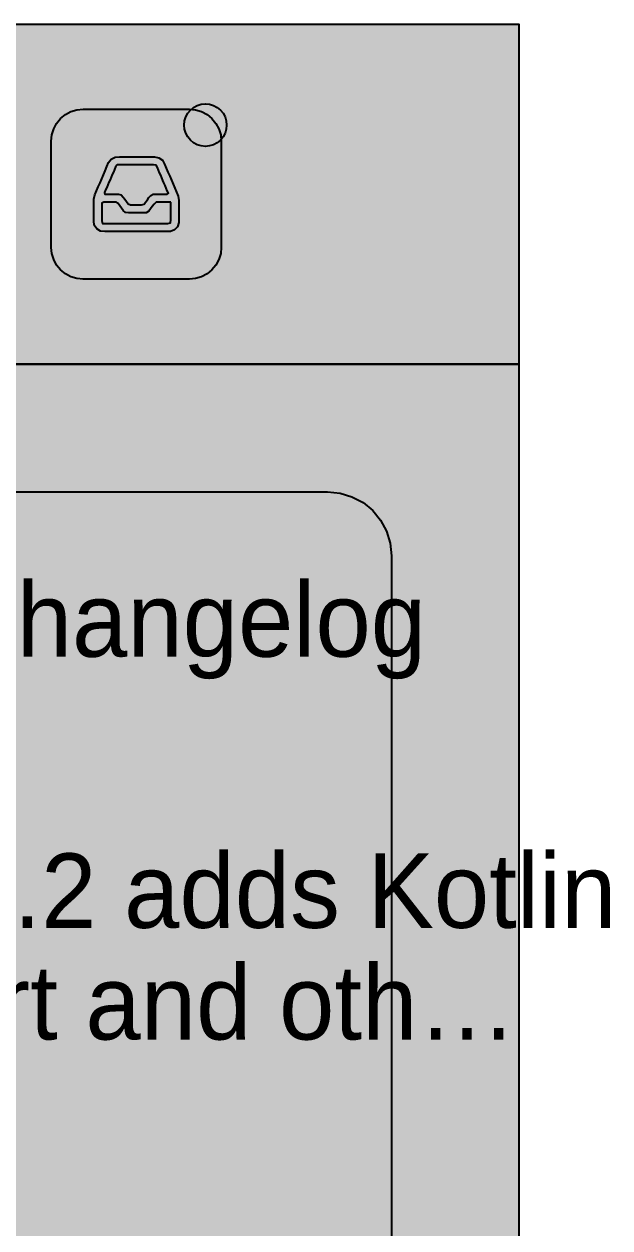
# Model space of a CAD drawing. Extents: x 0 to 2255, y 1 to 8699.
# Drawn here: x 1186.9 to 1297.1, y 8472.6 to 8699 of the extents above; entities that cross this region are included whole.
import ezdxf

# ---------------------------------------------------------------- set-up
doc = ezdxf.new("R2010")
doc.units = 0

msp = doc.modelspace()

# ---------------------------------------------------------------- hatches: boundary and pattern name
at = {"true_color": 0x0d1117}
for points in [[(0, 8699), (1280, 8699), (1280, 0.77), (0, 0.77)], [(0, 8635), (1280, 8635), (1280, 0.77), (0, 0.77)], [(1040.03, 8611), (1244, 8611), (1244, 8611), (1246.34, 8610.77), (1248.59, 8610.09), (1250.67, 8608.98), (1252.49, 8607.49), (1253.98, 8605.67), (1255.09, 8603.59), (1255.77, 8601.34), (1256, 8599), (1256, 8252), (1256, 8252), (1255.77, 8249.66), (1255.09, 8247.41), (1253.98, 8245.33), (1252.49, 8243.51), (1250.67, 8242.02), (1248.59, 8240.91), (1246.34, 8240.23), (1244, 8240), (1040.03, 8240), (1040.03, 8240), (1037.69, 8240.23), (1035.44, 8240.91), (1033.37, 8242.02), (1031.55, 8243.51), (1030.06, 8245.33), (1028.95, 8247.41), (1028.26, 8249.66), (1028.03, 8252), (1028.03, 8599), (1028.03, 8599), (1028.26, 8601.34), (1028.95, 8603.59), (1030.06, 8605.67), (1031.55, 8607.49), (1033.37, 8608.98), (1035.44, 8610.09), (1037.69, 8610.77), (1040.03, 8611)]]:
    msp.add_hatch(color=256, dxfattribs=at).paths.add_polyline_path(points, flags=0)
at = {"true_color": 0x010409}
for points in [[(0, 8699), (1280, 8699), (1280, 8635), (0, 8635)], [(0, 8635), (1280, 8635), (1280, 0.77), (0, 0.77)]]:
    msp.add_hatch(color=256, dxfattribs=at).paths.add_polyline_path(points, flags=0)
at = {"true_color": 0x4493f8}
msp.add_hatch(color=256, dxfattribs=at).paths.add_polyline_path([(1221, 8684), (1221, 8684), (1221, 8684), (1221.78, 8683.92), (1222.53, 8683.7), (1223.22, 8683.33), (1223.83, 8682.83), (1224.33, 8682.22), (1224.7, 8681.53), (1224.92, 8680.78), (1225, 8680), (1225, 8680), (1225, 8680), (1224.92, 8679.22), (1224.7, 8678.47), (1224.33, 8677.78), (1223.83, 8677.17), (1223.22, 8676.67), (1222.53, 8676.3), (1221.78, 8676.08), (1221, 8676), (1221, 8676), (1221, 8676), (1220.22, 8676.08), (1219.47, 8676.3), (1218.78, 8676.67), (1218.17, 8677.17), (1217.67, 8677.78), (1217.3, 8678.47), (1217.08, 8679.22), (1217, 8680), (1217, 8680), (1217, 8680), (1217.08, 8680.78), (1217.3, 8681.53), (1217.67, 8682.22), (1218.17, 8682.83), (1218.78, 8683.33), (1219.47, 8683.7), (1220.22, 8683.92), (1221, 8684)], flags=0)
at = {"true_color": 0x9198a1}
h = msp.add_hatch(color=256, dxfattribs=at)
h.paths.add_polyline_path([(1202.8, 8672.94), (1203.29, 8673.6), (1204.02, 8673.96), (1204.84, 8674), (1205.67, 8674), (1206.49, 8674), (1207.32, 8674), (1208.14, 8674), (1208.97, 8674), (1209.79, 8674), (1210.62, 8674), (1211.44, 8674), (1212.25, 8673.87), (1212.91, 8673.4), (1213.31, 8672.68), (1213.64, 8671.92), (1213.96, 8671.16), (1214.29, 8670.41), (1214.61, 8669.65), (1214.94, 8668.89), (1215.26, 8668.13), (1215.59, 8667.37), (1215.91, 8666.61), (1216, 8665.8), (1216, 8664.98), (1216, 8664.16), (1216, 8663.33), (1216, 8662.51), (1216, 8661.68), (1215.78, 8660.89), (1215.22, 8660.29), (1214.46, 8660.01), (1213.63, 8660), (1212.81, 8660), (1211.98, 8660), (1211.16, 8660), (1210.33, 8660), (1209.51, 8660), (1208.68, 8660), (1207.86, 8660), (1207.03, 8660), (1206.21, 8660), (1205.38, 8660), (1204.56, 8660), (1203.73, 8660), (1202.91, 8660), (1202.09, 8660), (1201.27, 8660.07), (1200.56, 8660.47), (1200.1, 8661.15), (1200, 8661.96), (1200, 8662.79), (1200, 8663.61), (1200, 8664.44), (1200, 8665.26), (1200, 8666.09), (1200.2, 8666.88), (1200.53, 8667.63), (1200.85, 8668.39), (1201.18, 8669.15), (1201.5, 8669.91), (1201.83, 8670.67), (1202.15, 8671.42), (1202.48, 8672.18), (1202.8, 8672.94)], flags=0)
h.paths.add_polyline_path([(1204.41, 8672.5), (1204.09, 8672.13), (1203.88, 8671.65), (1203.68, 8671.17), (1203.47, 8670.69), (1203.26, 8670.21), (1203.06, 8669.73), (1202.85, 8669.25), (1202.64, 8668.77), (1202.44, 8668.28), (1202.23, 8667.8), (1202.02, 8667.32), (1202.06, 8667), (1202.58, 8667), (1203.11, 8667), (1203.63, 8667), (1204.16, 8667), (1204.68, 8667), (1205.18, 8666.87), (1205.52, 8666.47), (1205.83, 8666.06), (1206.15, 8665.64), (1206.46, 8665.22), (1206.88, 8665), (1207.4, 8665), (1207.92, 8665), (1208.45, 8665), (1208.97, 8665), (1209.45, 8665.1), (1209.76, 8665.52), (1210.08, 8665.93), (1210.39, 8666.35), (1210.71, 8666.77), (1211.17, 8667), (1211.69, 8667), (1212.22, 8667), (1212.74, 8667), (1213.26, 8667), (1213.79, 8667), (1214.04, 8667.18), (1213.83, 8667.66), (1213.62, 8668.14), (1213.42, 8668.63), (1213.21, 8669.11), (1213, 8669.59), (1212.8, 8670.07), (1212.59, 8670.55), (1212.38, 8671.03), (1212.18, 8671.51), (1211.97, 8672), (1211.73, 8672.46), (1211.22, 8672.5), (1210.69, 8672.5), (1210.17, 8672.5), (1209.65, 8672.5), (1209.12, 8672.5), (1208.6, 8672.5), (1208.08, 8672.5), (1207.55, 8672.5), (1207.03, 8672.5), (1206.5, 8672.5), (1205.98, 8672.5), (1205.46, 8672.5), (1204.93, 8672.5), (1204.41, 8672.5)], flags=0)
h.paths.add_polyline_path([(1214.5, 8665.5), (1213.94, 8665.5), (1213.39, 8665.5), (1212.83, 8665.5), (1212.27, 8665.5), (1211.71, 8665.5), (1211.34, 8665.12), (1211.01, 8664.68), (1210.67, 8664.23), (1210.34, 8663.79), (1209.87, 8663.51), (1209.31, 8663.5), (1208.76, 8663.5), (1208.2, 8663.5), (1207.64, 8663.5), (1207.08, 8663.5), (1206.53, 8663.5), (1205.98, 8663.55), (1205.56, 8663.91), (1205.23, 8664.36), (1204.9, 8664.81), (1204.56, 8665.25), (1204.13, 8665.5), (1203.57, 8665.5), (1203.01, 8665.5), (1202.45, 8665.5), (1201.9, 8665.5), (1201.5, 8665.34), (1201.5, 8664.78), (1201.5, 8664.23), (1201.5, 8663.67), (1201.5, 8663.11), (1201.5, 8662.55), (1201.5, 8662), (1201.67, 8661.51), (1202.23, 8661.5), (1202.78, 8661.5), (1203.34, 8661.5), (1203.9, 8661.5), (1204.46, 8661.5), (1205.01, 8661.5), (1205.57, 8661.5), (1206.13, 8661.5), (1206.69, 8661.5), (1207.24, 8661.5), (1207.8, 8661.5), (1208.36, 8661.5), (1208.92, 8661.5), (1209.47, 8661.5), (1210.03, 8661.5), (1210.59, 8661.5), (1211.15, 8661.5), (1211.7, 8661.5), (1212.26, 8661.5), (1212.82, 8661.5), (1213.38, 8661.5), (1213.93, 8661.5), (1214.46, 8661.61), (1214.5, 8662.16), (1214.5, 8662.71), (1214.5, 8663.27), (1214.5, 8663.83), (1214.5, 8664.39), (1214.5, 8664.94), (1214.5, 8665.5)], flags=0)

# ---------------------------------------------------------------- linework, layer by layer
at = {"true_color": 0x0d1117}
for points in [[(0, 8699), (1280, 8699), (1280, 0.77), (0, 0.77)], [(0, 8635), (1280, 8635), (1280, 0.77), (0, 0.77)]]:
    msp.add_lwpolyline(points, close=True, dxfattribs=at)
at = {"true_color": 0x010409}
for points in [[(0, 8699), (1280, 8699), (1280, 8635), (0, 8635)], [(0, 8635), (1280, 8635), (1280, 0.77), (0, 0.77)]]:
    msp.add_lwpolyline(points, close=True, dxfattribs=at)
at = {"true_color": 0x4493f8}
msp.add_lwpolyline([(1221, 8684), (1221, 8684), (1221, 8684), (1221.78, 8683.92), (1222.53, 8683.7), (1223.22, 8683.33), (1223.83, 8682.83), (1224.33, 8682.22), (1224.7, 8681.53), (1224.92, 8680.78), (1225, 8680), (1225, 8680), (1225, 8680), (1224.92, 8679.22), (1224.7, 8678.47), (1224.33, 8677.78), (1223.83, 8677.17), (1223.22, 8676.67), (1222.53, 8676.3), (1221.78, 8676.08), (1221, 8676), (1221, 8676), (1221, 8676), (1220.22, 8676.08), (1219.47, 8676.3), (1218.78, 8676.67), (1218.17, 8677.17), (1217.67, 8677.78), (1217.3, 8678.47), (1217.08, 8679.22), (1217, 8680), (1217, 8680), (1217, 8680), (1217.08, 8680.78), (1217.3, 8681.53), (1217.67, 8682.22), (1218.17, 8682.83), (1218.78, 8683.33), (1219.47, 8683.7), (1220.22, 8683.92), (1221, 8684)], close=True, dxfattribs=at)
at = {"true_color": 0x3d444d}
msp.add_lwpolyline([(1198, 8683), (1218, 8683), (1218, 8683), (1219.17, 8682.88), (1220.3, 8682.54), (1221.33, 8681.99), (1222.24, 8681.24), (1222.99, 8680.33), (1223.54, 8679.3), (1223.88, 8678.17), (1224, 8677), (1224, 8657), (1224, 8657), (1223.88, 8655.83), (1223.54, 8654.7), (1222.99, 8653.67), (1222.24, 8652.76), (1221.33, 8652.01), (1220.3, 8651.46), (1219.17, 8651.12), (1218, 8651), (1198, 8651), (1198, 8651), (1196.83, 8651.12), (1195.7, 8651.46), (1194.67, 8652.01), (1193.76, 8652.76), (1193.01, 8653.67), (1192.46, 8654.7), (1192.12, 8655.83), (1192, 8657), (1192, 8677), (1192, 8677), (1192.12, 8678.17), (1192.46, 8679.3), (1193.01, 8680.33), (1193.76, 8681.24), (1194.67, 8681.99), (1195.7, 8682.54), (1196.83, 8682.88), (1198, 8683)], close=True, dxfattribs=at)
at = {"true_color": 0x9198a1}
for points in [[(1202.8, 8672.94), (1203.29, 8673.6), (1204.02, 8673.96), (1204.84, 8674), (1205.67, 8674), (1206.49, 8674), (1207.32, 8674), (1208.14, 8674), (1208.97, 8674), (1209.79, 8674), (1210.62, 8674), (1211.44, 8674), (1212.25, 8673.87), (1212.91, 8673.4), (1213.31, 8672.68), (1213.64, 8671.92), (1213.96, 8671.16), (1214.29, 8670.41), (1214.61, 8669.65), (1214.94, 8668.89), (1215.26, 8668.13), (1215.59, 8667.37), (1215.91, 8666.61), (1216, 8665.8), (1216, 8664.98), (1216, 8664.16), (1216, 8663.33), (1216, 8662.51), (1216, 8661.68), (1215.78, 8660.89), (1215.22, 8660.29), (1214.46, 8660.01), (1213.63, 8660), (1212.81, 8660), (1211.98, 8660), (1211.16, 8660), (1210.33, 8660), (1209.51, 8660), (1208.68, 8660), (1207.86, 8660), (1207.03, 8660), (1206.21, 8660), (1205.38, 8660), (1204.56, 8660), (1203.73, 8660), (1202.91, 8660), (1202.09, 8660), (1201.27, 8660.07), (1200.56, 8660.47), (1200.1, 8661.15), (1200, 8661.96), (1200, 8662.79), (1200, 8663.61), (1200, 8664.44), (1200, 8665.26), (1200, 8666.09), (1200.2, 8666.88), (1200.53, 8667.63), (1200.85, 8668.39), (1201.18, 8669.15), (1201.5, 8669.91), (1201.83, 8670.67), (1202.15, 8671.42), (1202.48, 8672.18), (1202.8, 8672.94)], [(1204.41, 8672.5), (1204.09, 8672.13), (1203.88, 8671.65), (1203.68, 8671.17), (1203.47, 8670.69), (1203.26, 8670.21), (1203.06, 8669.73), (1202.85, 8669.25), (1202.64, 8668.77), (1202.44, 8668.28), (1202.23, 8667.8), (1202.02, 8667.32), (1202.06, 8667), (1202.58, 8667), (1203.11, 8667), (1203.63, 8667), (1204.16, 8667), (1204.68, 8667), (1205.18, 8666.87), (1205.52, 8666.47), (1205.83, 8666.06), (1206.15, 8665.64), (1206.46, 8665.22), (1206.88, 8665), (1207.4, 8665), (1207.92, 8665), (1208.45, 8665), (1208.97, 8665), (1209.45, 8665.1), (1209.76, 8665.52), (1210.08, 8665.93), (1210.39, 8666.35), (1210.71, 8666.77), (1211.17, 8667), (1211.69, 8667), (1212.22, 8667), (1212.74, 8667), (1213.26, 8667), (1213.79, 8667), (1214.04, 8667.18), (1213.83, 8667.66), (1213.62, 8668.14), (1213.42, 8668.63), (1213.21, 8669.11), (1213, 8669.59), (1212.8, 8670.07), (1212.59, 8670.55), (1212.38, 8671.03), (1212.18, 8671.51), (1211.97, 8672), (1211.73, 8672.46), (1211.22, 8672.5), (1210.69, 8672.5), (1210.17, 8672.5), (1209.65, 8672.5), (1209.12, 8672.5), (1208.6, 8672.5), (1208.08, 8672.5), (1207.55, 8672.5), (1207.03, 8672.5), (1206.5, 8672.5), (1205.98, 8672.5), (1205.46, 8672.5), (1204.93, 8672.5), (1204.41, 8672.5)], [(1214.5, 8665.5), (1213.94, 8665.5), (1213.39, 8665.5), (1212.83, 8665.5), (1212.27, 8665.5), (1211.71, 8665.5), (1211.34, 8665.12), (1211.01, 8664.68), (1210.67, 8664.23), (1210.34, 8663.79), (1209.87, 8663.51), (1209.31, 8663.5), (1208.76, 8663.5), (1208.2, 8663.5), (1207.64, 8663.5), (1207.08, 8663.5), (1206.53, 8663.5), (1205.98, 8663.55), (1205.56, 8663.91), (1205.23, 8664.36), (1204.9, 8664.81), (1204.56, 8665.25), (1204.13, 8665.5), (1203.57, 8665.5), (1203.01, 8665.5), (1202.45, 8665.5), (1201.9, 8665.5), (1201.5, 8665.34), (1201.5, 8664.78), (1201.5, 8664.23), (1201.5, 8663.67), (1201.5, 8663.11), (1201.5, 8662.55), (1201.5, 8662), (1201.67, 8661.51), (1202.23, 8661.5), (1202.78, 8661.5), (1203.34, 8661.5), (1203.9, 8661.5), (1204.46, 8661.5), (1205.01, 8661.5), (1205.57, 8661.5), (1206.13, 8661.5), (1206.69, 8661.5), (1207.24, 8661.5), (1207.8, 8661.5), (1208.36, 8661.5), (1208.92, 8661.5), (1209.47, 8661.5), (1210.03, 8661.5), (1210.59, 8661.5), (1211.15, 8661.5), (1211.7, 8661.5), (1212.26, 8661.5), (1212.82, 8661.5), (1213.38, 8661.5), (1213.93, 8661.5), (1214.46, 8661.61), (1214.5, 8662.16), (1214.5, 8662.71), (1214.5, 8663.27), (1214.5, 8663.83), (1214.5, 8664.39), (1214.5, 8664.94), (1214.5, 8665.5)]]:
    msp.add_lwpolyline(points, close=True, dxfattribs=at)
at = {"true_color": 0x3d444d}
msp.add_lwpolyline([(1028.03, 8252), (1028.03, 8599), (1028.03, 8599), (1028.26, 8601.34), (1028.95, 8603.59), (1030.06, 8605.67), (1031.55, 8607.49), (1033.37, 8608.98), (1035.44, 8610.09), (1037.69, 8610.77), (1040.03, 8611), (1040.03, 8611), (1244, 8611), (1244, 8611), (1246.34, 8610.77), (1248.59, 8610.09), (1250.67, 8608.98), (1252.49, 8607.49), (1253.98, 8605.67), (1255.09, 8603.59), (1255.77, 8601.34), (1256, 8599), (1256, 8252)], dxfattribs=at)

# ---------------------------------------------------------------- texts
at = {"true_color": 0xf0f6fc}
for s, p in [('Latest from our changelog', (1045.03, 8580)), ('CodeQL 2.25.2 adds Kotlin', (1073.53, 8529)), ('2.3.20 support and oth…', (1073.53, 8508))]:
    msp.add_text(s, height=14, dxfattribs=at).set_placement(p)

doc.saveas('drawing.dxf')
